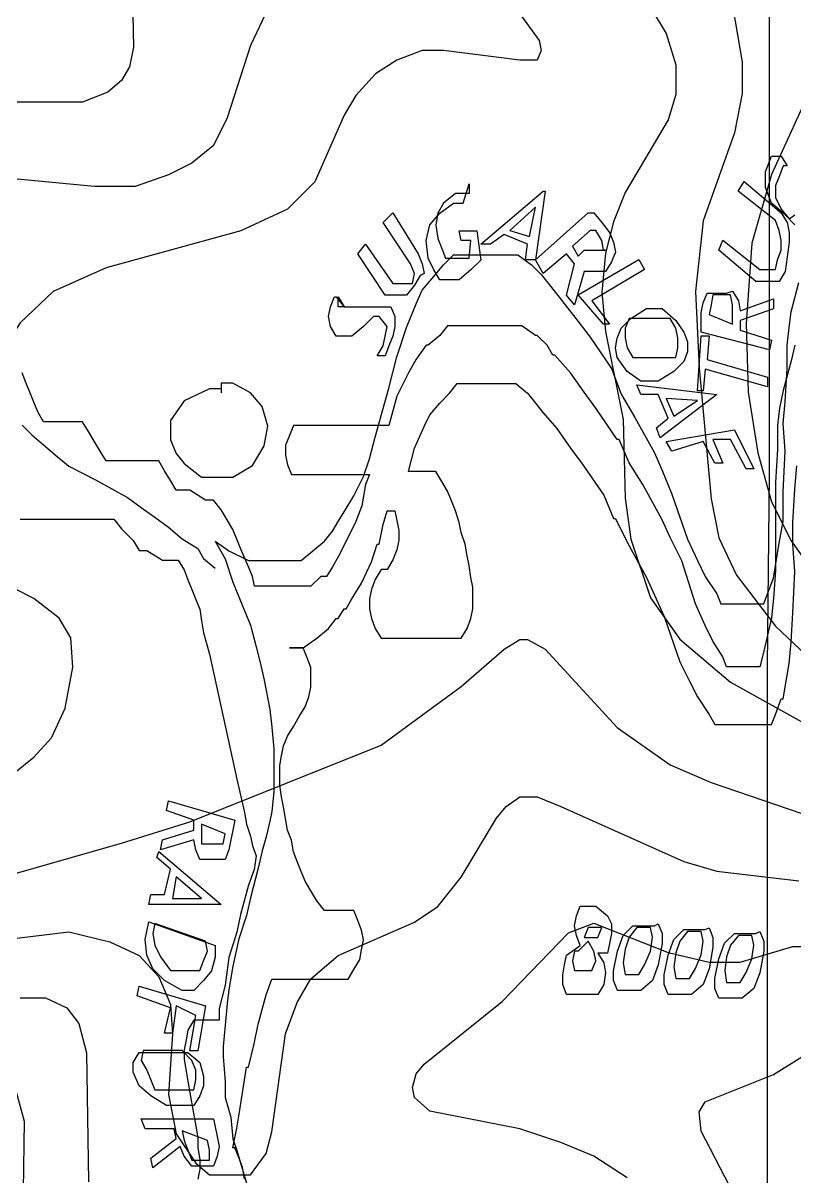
# Model space of a CAD drawing. Extents: x -0.82 to 6.83, y -0.63 to 7.9.
# Drawn here: x 0.0876 to 0.2962, y 4.8854 to 5.1969 of the extents above; entities that cross this region are included whole.
import ezdxf

# ---------------------------------------------------------------- set-up
doc = ezdxf.new("R2010")
doc.units = 0
for name, color, linetype in [('Elevations', 7, 'CONTINUOUS'), ('Labels', 7, 'CONTINUOUS'), ('roads', 7, 'CONTINUOUS'), ('topo', 7, 'CONTINUOUS'), ('topo_grid', 7, 'CONTINUOUS'), ('white', 7, 'CONTINUOUS')]:
    doc.layers.add(name, color=color, linetype=linetype)

msp = doc.modelspace()

# ---------------------------------------------------------------- linework, layer by layer
at = {"layer": 'Elevations', "color": 1}
for points in [[(0.246589, 4.95371), (0.246589, 4.951065), (0.246062, 4.948419), (0.245534, 4.945773), (0.24448, 4.945773), (0.242898, 4.945773), (0.24448, 4.943127), (0.245007, 4.940481), (0.24448, 4.937306), (0.242898, 4.93466), (0.240789, 4.93466), (0.238153, 4.93466), (0.236044, 4.93466), (0.234462, 4.93466), (0.233408, 4.937306), (0.233408, 4.939952), (0.233935, 4.942598), (0.234462, 4.945244), (0.238153, 4.94789), (0.237099, 4.950535), (0.236571, 4.953181), (0.237099, 4.955827), (0.238153, 4.958473), (0.240262, 4.958473), (0.242371, 4.958473), (0.245534, 4.955827)], [(0.239735, 4.950033), (0.241316, 4.950033), (0.242898, 4.950033), (0.243953, 4.952679), (0.243425, 4.952679), (0.241844, 4.952679), (0.240262, 4.952679), (0.239207, 4.950033)], [(0.259243, 4.95371), (0.260297, 4.951065), (0.260297, 4.948419), (0.259243, 4.942598), (0.257661, 4.938365), (0.254498, 4.935719), (0.251334, 4.935719), (0.249225, 4.935719), (0.248171, 4.935719), (0.247116, 4.938365), (0.247116, 4.94101), (0.248171, 4.946302), (0.249752, 4.950535), (0.252389, 4.953181), (0.256079, 4.953181), (0.258188, 4.953181)], [(0.25028, 4.940005), (0.251861, 4.940005), (0.25397, 4.940005), (0.255552, 4.942651), (0.257134, 4.946355), (0.257661, 4.950059), (0.257134, 4.952705), (0.255552, 4.952705), (0.253443, 4.952705), (0.251334, 4.950059), (0.25028, 4.946884), (0.249752, 4.94318)], [(0.272951, 4.952652), (0.274007, 4.950006), (0.274007, 4.94736), (0.272951, 4.94154), (0.271369, 4.937306), (0.268206, 4.93466), (0.265042, 4.93466), (0.262933, 4.93466), (0.261879, 4.93466), (0.260824, 4.937306), (0.260824, 4.939952), (0.261879, 4.945244), (0.263461, 4.949477), (0.266097, 4.952123), (0.269788, 4.952123), (0.271896, 4.952123)], [(0.263988, 4.938947), (0.26557, 4.938947), (0.267679, 4.938947), (0.269261, 4.941593), (0.270843, 4.945297), (0.27137, 4.949001), (0.270843, 4.951647), (0.269261, 4.951647), (0.267152, 4.951647), (0.265043, 4.949001), (0.263989, 4.945826), (0.263462, 4.942122)], [(0.286659, 4.95162), (0.287715, 4.948974), (0.287715, 4.946329), (0.286659, 4.940508), (0.285077, 4.936274), (0.281913, 4.933629), (0.27875, 4.933629), (0.276641, 4.933629), (0.275586, 4.933629), (0.274532, 4.936274), (0.274532, 4.93892), (0.275586, 4.944212), (0.277168, 4.948445), (0.279803, 4.951091), (0.283494, 4.951091), (0.285603, 4.951091)], [(0.236571, 4.941063), (0.238153, 4.941063), (0.241316, 4.941063), (0.242371, 4.943709), (0.241844, 4.946355), (0.240262, 4.949001), (0.237626, 4.946355), (0.236571, 4.946355), (0.236044, 4.943709)], [(0.277696, 4.937888), (0.279278, 4.937888), (0.281387, 4.937888), (0.282969, 4.940534), (0.284551, 4.944238), (0.285081, 4.947943), (0.284551, 4.950588), (0.282969, 4.950588), (0.280861, 4.950588), (0.278752, 4.947943), (0.277696, 4.944768), (0.27717, 4.941063)]]:
    msp.add_lwpolyline(points, close=True, dxfattribs=at)
at = {"layer": 'Labels', "color": 6}
msp.add_lwpolyline([(0.296156, 5.142464), (0.293518, 5.14511), (0.289827, 5.148285), (0.288245, 5.152518), (0.288245, 5.156752), (0.289827, 5.160985), (0.29141, 5.160985), (0.292465, 5.160985), (0.294048, 5.158339), (0.292992, 5.158339), (0.291939, 5.155693), (0.290883, 5.153048), (0.290883, 5.149873), (0.292465, 5.146698), (0.294574, 5.144052), (0.296153, 5.14511)], dxfattribs=at)
for points in [[(0.208098, 5.15355), (0.208098, 5.150904), (0.205989, 5.150904), (0.204408, 5.150904), (0.201244, 5.148259), (0.199662, 5.145613), (0.199135, 5.142438), (0.199662, 5.138734), (0.200717, 5.136088), (0.201771, 5.133442), (0.203353, 5.133442), (0.205462, 5.133442), (0.207044, 5.133442), (0.208098, 5.133442), (0.208625, 5.138204), (0.205989, 5.138204), (0.205462, 5.14085), (0.210207, 5.14085), (0.211262, 5.132913), (0.208625, 5.130267), (0.205462, 5.127621), (0.202826, 5.127621), (0.20019, 5.127621), (0.198608, 5.130267), (0.197026, 5.133442), (0.196499, 5.138204), (0.197553, 5.142438), (0.20019, 5.145613), (0.20388, 5.148259), (0.206517, 5.148259)], [(0.293516, 5.129817), (0.291934, 5.127171), (0.290352, 5.127171), (0.288769, 5.127171), (0.286661, 5.127171), (0.285608, 5.127171), (0.27559, 5.135638), (0.276643, 5.138284), (0.286661, 5.130346), (0.287187, 5.130346), (0.288769, 5.130346), (0.289825, 5.130346), (0.290878, 5.130346), (0.291405, 5.132992), (0.29246, 5.135638), (0.29246, 5.138284), (0.291934, 5.14093), (0.290878, 5.143575), (0.28086, 5.151513), (0.282442, 5.154159), (0.29246, 5.145692), (0.294043, 5.143046), (0.294569, 5.1404), (0.294569, 5.137755)], [(0.226025, 5.132992), (0.226025, 5.132992), (0.223388, 5.132992), (0.223916, 5.137225), (0.217589, 5.139871), (0.213898, 5.137225), (0.211262, 5.137225), (0.228134, 5.151513), (0.228661, 5.151513)], [(0.224443, 5.139316), (0.226025, 5.147253), (0.21917, 5.140903)], [(0.194917, 5.128759), (0.193335, 5.126113), (0.191226, 5.123467), (0.189645, 5.123467), (0.187536, 5.123467), (0.185954, 5.123467), (0.185427, 5.123467), (0.178045, 5.13458), (0.180154, 5.137225), (0.187536, 5.126642), (0.188063, 5.126642), (0.18859, 5.126642), (0.189645, 5.126642), (0.190699, 5.126642), (0.191754, 5.126642), (0.192808, 5.126642), (0.193335, 5.129288), (0.193335, 5.129288), (0.192281, 5.131934), (0.184899, 5.143046), (0.187536, 5.145692), (0.19439, 5.13458), (0.195444, 5.131934), (0.195972, 5.129288)], [(0.226025, 5.132992), (0.24026, 5.145692), (0.241842, 5.145692), (0.243951, 5.143046), (0.24606, 5.1404), (0.247114, 5.137755), (0.247642, 5.135109), (0.246587, 5.132463), (0.245005, 5.129817), (0.243424, 5.129817), (0.241315, 5.129817), (0.239206, 5.129817), (0.236569, 5.120821), (0.23446, 5.123467), (0.236569, 5.131934), (0.23446, 5.13458), (0.228134, 5.129288)], [(0.239206, 5.135611), (0.241315, 5.135611), (0.242896, 5.135611), (0.243951, 5.135611), (0.245005, 5.135611), (0.244478, 5.135611), (0.243951, 5.138257), (0.242369, 5.140903), (0.240787, 5.140903), (0.236042, 5.13667), (0.237624, 5.134024)], [(0.24606, 5.115583), (0.244478, 5.115583), (0.237624, 5.12352), (0.253969, 5.133045), (0.25555, 5.130399), (0.241315, 5.121933)], [(0.172773, 5.122964), (0.174355, 5.120319), (0.175936, 5.120319), (0.176991, 5.120319), (0.177518, 5.120319), (0.1791, 5.120319), (0.181736, 5.120319), (0.184899, 5.120319), (0.187008, 5.120319), (0.188063, 5.117673), (0.188063, 5.115027), (0.187536, 5.112381), (0.186481, 5.109735), (0.185427, 5.107089), (0.183318, 5.107089), (0.184899, 5.109735), (0.185427, 5.112381), (0.185954, 5.115027), (0.183845, 5.117673), (0.182263, 5.117673), (0.179627, 5.115027), (0.176464, 5.112381), (0.173827, 5.112381), (0.172246, 5.112381), (0.170664, 5.115027), (0.170137, 5.117673), (0.170664, 5.120319), (0.171718, 5.122964), (0.172246, 5.122964), (0.174354, 5.120319), (0.173827, 5.120319), (0.172773, 5.120319)], [(0.279281, 5.124552), (0.280863, 5.121906), (0.28139, 5.11926), (0.290353, 5.122435), (0.290353, 5.119789), (0.28139, 5.116614), (0.28139, 5.113969), (0.289826, 5.111323), (0.289299, 5.108677), (0.270846, 5.113439), (0.270846, 5.113439), (0.270846, 5.116085), (0.270846, 5.118731), (0.271373, 5.121377), (0.272428, 5.124023), (0.27401, 5.124023), (0.27559, 5.124023), (0.277699, 5.124023)], [(0.272954, 5.118228), (0.279281, 5.115583), (0.279281, 5.118228), (0.279281, 5.120874), (0.278754, 5.12352), (0.277701, 5.12352), (0.276119, 5.12352), (0.27401, 5.12352), (0.273484, 5.120874), (0.272957, 5.118228)], [(0.263991, 5.116641), (0.2661, 5.113466), (0.267153, 5.11082), (0.267153, 5.108174), (0.2661, 5.105528), (0.263459, 5.102883), (0.259241, 5.100237), (0.254496, 5.100237), (0.250805, 5.102883), (0.248169, 5.106587), (0.247642, 5.109233), (0.248169, 5.111878), (0.249223, 5.114524), (0.25186, 5.11717), (0.256078, 5.119816), (0.260295, 5.119816)], [(0.252387, 5.106613), (0.25555, 5.106613), (0.258714, 5.106613), (0.262404, 5.106613), (0.263991, 5.106613), (0.264518, 5.109259), (0.264518, 5.111905), (0.263991, 5.114551), (0.262404, 5.117196), (0.259241, 5.117196), (0.256078, 5.117196), (0.252914, 5.117196), (0.251332, 5.117196), (0.250278, 5.114551), (0.250278, 5.111905), (0.250805, 5.109259)], [(0.272426, 5.106084), (0.288771, 5.101321), (0.288771, 5.098676), (0.271899, 5.103438), (0.271373, 5.097617), (0.26979, 5.097617), (0.270846, 5.112434), (0.272955, 5.112434)], [(0.275063, 5.096612), (0.259768, 5.08497), (0.258714, 5.087616), (0.261877, 5.090262), (0.259241, 5.096612), (0.254496, 5.096612), (0.253441, 5.099258)], [(0.26135, 5.095554), (0.263459, 5.090791), (0.26979, 5.095024)], [(0.279808, 5.087113), (0.28508, 5.07653), (0.282971, 5.07653), (0.278753, 5.084468), (0.274008, 5.084468), (0.276644, 5.078118), (0.274535, 5.078118), (0.271372, 5.083938), (0.262936, 5.081293), (0.26135, 5.083938)], [(0.144828, 4.98165), (0.144301, 4.979005), (0.143773, 4.976359), (0.143246, 4.973713), (0.142192, 4.971067), (0.14061, 4.971067), (0.139028, 4.971067), (0.136919, 4.971067), (0.135338, 4.971067), (0.134283, 4.973713), (0.133756, 4.976359), (0.124793, 4.973713), (0.12532, 4.976359), (0.133756, 4.979005), (0.133756, 4.98165), (0.126374, 4.984296), (0.126902, 4.986942)], [(0.135865, 4.977973), (0.135865, 4.975327), (0.136919, 4.975327), (0.138501, 4.975327), (0.140083, 4.975327), (0.141137, 4.975327), (0.141664, 4.975327), (0.142192, 4.977973), (0.142192, 4.977973), (0.135865, 4.980619)], [(0.124265, 4.973237), (0.141137, 4.958949), (0.141137, 4.958949), (0.121629, 4.958949), (0.122156, 4.961595), (0.125847, 4.961595), (0.127429, 4.968474), (0.123738, 4.971649)], [(0.129011, 4.966384), (0.127956, 4.960563), (0.135865, 4.960563)], [(0.121629, 4.95424), (0.139555, 4.94789), (0.139555, 4.944715), (0.138501, 4.94101), (0.136392, 4.938365), (0.133756, 4.935719), (0.130592, 4.935719), (0.125847, 4.938365), (0.122684, 4.94154), (0.121102, 4.945244), (0.120575, 4.949477)], [(0.127429, 4.941063), (0.13112, 4.941063), (0.133229, 4.941063), (0.135338, 4.941063), (0.136392, 4.943709), (0.137446, 4.946355), (0.136919, 4.949001), (0.123211, 4.953763), (0.122684, 4.951118), (0.123211, 4.947943), (0.124793, 4.944768)], [(0.136919, 4.931565), (0.13481, 4.919394), (0.132701, 4.919394), (0.134283, 4.928919), (0.129011, 4.931565), (0.127956, 4.924156), (0.125847, 4.924156), (0.127429, 4.931036), (0.118466, 4.934211), (0.118993, 4.936856)], [(0.132174, 4.918918), (0.135338, 4.916272), (0.136392, 4.912568), (0.136392, 4.909922), (0.135338, 4.907276), (0.133756, 4.90463), (0.13112, 4.90463), (0.126374, 4.90463), (0.122156, 4.907276), (0.118993, 4.909922), (0.117411, 4.913626), (0.117411, 4.916272), (0.118993, 4.918918), (0.120575, 4.918918), (0.123211, 4.918918), (0.127956, 4.918918)], [(0.123211, 4.90889), (0.126902, 4.90889), (0.130592, 4.90889), (0.132174, 4.90889), (0.133756, 4.90889), (0.134283, 4.911536), (0.134283, 4.914182), (0.133228, 4.916828), (0.130592, 4.919473), (0.127429, 4.919473), (0.124265, 4.919473), (0.122156, 4.919473), (0.120575, 4.919473), (0.120047, 4.919473), (0.11952, 4.916828), (0.121102, 4.914182)], [(0.139555, 4.898889), (0.140083, 4.896243), (0.14061, 4.893597), (0.140083, 4.890951), (0.139028, 4.888305), (0.137446, 4.888305), (0.135337, 4.888305), (0.133228, 4.888305), (0.131119, 4.890951), (0.130065, 4.893597), (0.122684, 4.887776), (0.122156, 4.890422), (0.12901, 4.895714), (0.128483, 4.89836), (0.120575, 4.89836), (0.11952, 4.901005), (0.139028, 4.901005), (0.139028, 4.901005)], [(0.130592, 4.89783), (0.131119, 4.895185), (0.132174, 4.892539), (0.133229, 4.889893), (0.134283, 4.889893), (0.135865, 4.889893), (0.137446, 4.889893), (0.137974, 4.889893), (0.137974, 4.889893), (0.137974, 4.892539), (0.137446, 4.895185)]]:
    msp.add_lwpolyline(points, close=True, dxfattribs=at)
at = {"layer": 'roads', "color": 7}
for points in [[(0.139555, 5.057057), (0.143246, 5.054411), (0.148519, 5.051765), (0.153791, 5.051765), (0.157482, 5.051765), (0.159591, 5.051765), (0.162754, 5.051765), (0.165918, 5.054411), (0.169081, 5.057057), (0.17119, 5.059703), (0.172772, 5.062348), (0.174354, 5.064994), (0.17699, 5.069228), (0.179626, 5.074519), (0.181208, 5.079282), (0.18279, 5.085103), (0.18648, 5.098332), (0.188589, 5.106798), (0.191225, 5.114736), (0.193862, 5.121086), (0.195443, 5.12479), (0.198607, 5.128494), (0.201243, 5.131669), (0.203879, 5.134315), (0.205988, 5.134315), (0.209152, 5.134315), (0.215479, 5.134315), (0.219697, 5.134315), (0.221278, 5.134315), (0.224969, 5.131669), (0.227605, 5.129023), (0.229714, 5.126378), (0.233405, 5.121615), (0.237627, 5.116323), (0.240791, 5.11209), (0.246591, 5.103623), (0.249227, 5.096744), (0.252918, 5.090394), (0.25819, 5.080869), (0.260299, 5.076107), (0.262935, 5.069757), (0.267153, 5.057586), (0.269788, 5.051765), (0.271897, 5.047532), (0.275061, 5.042769), (0.276114, 5.040123), (0.27717, 5.040123), (0.278752, 5.040123), (0.280861, 5.040123), (0.282443, 5.040123), (0.283498, 5.040123), (0.284025, 5.040123), (0.285081, 5.040123), (0.286134, 5.040123), (0.287716, 5.040123), (0.288769, 5.042769), (0.290351, 5.047003), (0.291933, 5.056528), (0.292986, 5.062348), (0.292986, 5.070286), (0.293516, 5.081398), (0.292986, 5.088807), (0.293516, 5.094628), (0.294042, 5.103623), (0.294042, 5.109973), (0.294569, 5.114736), (0.295095, 5.118969), (0.297204, 5.126907)], [(0.087355, 5.088357), (0.089991, 5.085711), (0.093155, 5.083065), (0.096845, 5.07989), (0.100009, 5.077244), (0.107395, 5.07354), (0.115831, 5.068778), (0.119521, 5.066132), (0.123212, 5.063486), (0.126903, 5.06084), (0.130594, 5.057665), (0.134812, 5.055019), (0.136393, 5.052374), (0.139557, 5.049728)], [(0.139555, 5.057057), (0.142192, 5.052294), (0.144301, 5.045944), (0.146937, 5.039594), (0.149046, 5.034303), (0.150628, 5.028482), (0.151682, 5.024248), (0.152737, 5.019486), (0.154318, 5.011548), (0.154846, 5.006786), (0.155373, 5.000965), (0.155373, 4.998319), (0.155373, 4.994086), (0.155373, 4.989323), (0.154846, 4.984032), (0.154318, 4.981386), (0.153264, 4.977153), (0.152209, 4.973448), (0.151155, 4.968686), (0.149046, 4.960748), (0.147991, 4.955986), (0.145882, 4.949636), (0.144301, 4.942228), (0.143246, 4.935878), (0.142719, 4.932173), (0.142192, 4.926353), (0.141664, 4.920532), (0.141664, 4.917886), (0.142192, 4.911007), (0.142192, 4.906773), (0.143773, 4.901482), (0.144301, 4.895661), (0.145355, 4.892486), (0.148519, 4.881903)]]:
    msp.add_lwpolyline(points, dxfattribs=at)
at = {"layer": 'topo', "color": 2}
for points in [[(0.116889, 5.216891), (0.117416, 5.190433), (0.116361, 5.185141), (0.114252, 5.181437), (0.110562, 5.178262), (0.103708, 5.175616), (0.09369, 5.175616), (0.08472, 5.175616), (0.07523, 5.178262), (0.053613, 5.187258), (0.039905, 5.189904), (0.037268, 5.189904)], [(0.214425, 5.209642), (0.227079, 5.192179), (0.227607, 5.189534), (0.226552, 5.186888), (0.221807, 5.186888), (0.201244, 5.189534), (0.195445, 5.189534), (0.18859, 5.186888), (0.182791, 5.183184), (0.177518, 5.177363), (0.174355, 5.172071), (0.166446, 5.154079), (0.159065, 5.146671), (0.146411, 5.14085), (0.110027, 5.130796), (0.095791, 5.124446), (0.086828, 5.115979), (0.074174, 5.0964), (0.06732, 5.089521), (0.038321, 5.075234), (0.037267, 5.075234)], [(0.255025, 5.204668), (0.261352, 5.194084), (0.263989, 5.185618), (0.263989, 5.17768), (0.26188, 5.170801), (0.25028, 5.151222), (0.247117, 5.143284), (0.245008, 5.134818), (0.243953, 5.124234), (0.245008, 5.113651), (0.249753, 5.089839), (0.25028, 5.068672), (0.251862, 5.057559), (0.257134, 5.041684), (0.265043, 5.030572), (0.278751, 5.01893), (0.303536, 5.005172)], [(0.278752, 5.204879), (0.281915, 5.186359), (0.281915, 5.177892), (0.279807, 5.167309), (0.271371, 5.143496), (0.269262, 5.124446), (0.270318, 5.103809), (0.273481, 5.068487), (0.275589, 5.057903), (0.280335, 5.047849), (0.290879, 5.034091), (0.309337, 5.016628)], [(0.153794, 5.200937), (0.149049, 5.190883), (0.142722, 5.171304), (0.139031, 5.163895), (0.133232, 5.159133), (0.126905, 5.155958), (0.117942, 5.152783), (0.106869, 5.152783), (0.073649, 5.155958), (0.047286, 5.163366), (0.038323, 5.163366), (0.037269, 5.163366)], [(0.301426, 5.181437), (0.289827, 5.156037), (0.28455, 5.137516), (0.282968, 5.115821), (0.283494, 5.0973), (0.286135, 5.080896), (0.289826, 5.067666), (0.295098, 5.057083), (0.308279, 5.038562)], [(0.141137, 5.09812), (0.137974, 5.09812), (0.13112, 5.094945), (0.127429, 5.089653), (0.127429, 5.084362), (0.129011, 5.080658), (0.13112, 5.078012), (0.135865, 5.074308), (0.140083, 5.074308), (0.144301, 5.074308), (0.149573, 5.077483), (0.152737, 5.082774), (0.153791, 5.088066), (0.152209, 5.093358), (0.149046, 5.097062), (0.144301, 5.099708), (0.141137, 5.099708), (0.141137, 5.097062), (0.141137, 5.097062)], [(0.037267, 4.985434), (0.040431, 4.982788), (0.049394, 4.980142), (0.060466, 4.982788), (0.068902, 4.985434), (0.08261, 4.992313), (0.090519, 4.998663), (0.095264, 5.003955), (0.098955, 5.011892), (0.101064, 5.023005), (0.100537, 5.030942), (0.097373, 5.036234), (0.090519, 5.041526), (0.079974, 5.046817), (0.071538, 5.049463), (0.060466, 5.049463), (0.051503, 5.049463), (0.044649, 5.046817), (0.038322, 5.042055), (0.037267, 5.042055)], [(0.071538, 4.963288), (0.114245, 4.975459), (0.132703, 4.98128), (0.184373, 5.001918), (0.20599, 5.017793), (0.21759, 5.027847), (0.221807, 5.030493), (0.223916, 5.030493), (0.228662, 5.027847), (0.24817, 5.00668), (0.262405, 4.996626), (0.273477, 4.991863), (0.301421, 4.982338)], [(0.056248, 4.946223), (0.100009, 4.951514), (0.111082, 4.948869), (0.11899, 4.945164), (0.124263, 4.939344), (0.127426, 4.931935), (0.127953, 4.923998), (0.126899, 4.907594), (0.129008, 4.89701), (0.134285, 4.889073), (0.137976, 4.885898), (0.142193, 4.885898), (0.149048, 4.885898), (0.153266, 4.891719), (0.154847, 4.897539), (0.158538, 4.923998), (0.161702, 4.932464), (0.165392, 4.938814), (0.172774, 4.945164), (0.193336, 4.95416), (0.199663, 4.958394), (0.20599, 4.966331), (0.215481, 4.982206), (0.218117, 4.985381), (0.221807, 4.988027), (0.226553, 4.988027), (0.23288, 4.985381), (0.266096, 4.970564), (0.275059, 4.967919), (0.297204, 4.965273)], [(0.286131, 4.868144), (0.270841, 4.897672), (0.270314, 4.902963), (0.271897, 4.905609), (0.29035, 4.913018), (0.308277, 4.92413), (0.315131, 4.926776), (0.323044, 4.926776), (0.365751, 4.92413), (0.405821, 4.928363), (0.436929, 4.933126), (0.456437, 4.937359), (0.471727, 4.942651), (0.502834, 4.955351), (0.509693, 4.955351), (0.51602, 4.952705), (0.522874, 4.948472), (0.5408, 4.934184), (0.560309, 4.923601), (0.56769, 4.918309), (0.574017, 4.909843), (0.58298, 4.887088), (0.589834, 4.878622)], [(0.250807, 4.88513), (0.241844, 4.890951), (0.23288, 4.894655), (0.221808, 4.89836), (0.197555, 4.903122), (0.193337, 4.906826), (0.19281, 4.909472), (0.193864, 4.913176), (0.195973, 4.915822), (0.217063, 4.932755), (0.234989, 4.951276), (0.241844, 4.953922), (0.261879, 4.945985), (0.272951, 4.943339), (0.281387, 4.943339), (0.295623, 4.947572), (0.303531, 4.947572)], [(0.086829, 4.933681), (0.093683, 4.933681), (0.099483, 4.931036), (0.102646, 4.926802), (0.104756, 4.918865), (0.105283, 4.884072)], [(0.085774, 4.908361), (0.087883, 4.900423), (0.087356, 4.862985)]]:
    msp.add_lwpolyline(points, dxfattribs=at)
at = {"layer": 'topo_grid', "color": 7}
msp.add_lwpolyline([(0.287713, 4.405917), (0.287713, 4.45759), (0.28824, 4.508734), (0.28824, 4.560381), (0.28824, 4.611525), (0.28824, 4.663198), (0.28824, 4.714871), (0.28824, 4.766015), (0.288766, 4.817688), (0.288766, 4.868832), (0.288766, 4.920505), (0.288766, 4.972178), (0.288766, 5.023322), (0.289293, 5.074995), (0.289293, 5.126139), (0.289293, 5.177813), (0.289293, 5.229459)], dxfattribs=at)
at = {"layer": 'white', "color": 7}
for points in [[(0.296156, 5.10992), (0.2951, 5.105687), (0.292991, 5.09775), (0.291938, 5.092987), (0.291938, 5.092987), (0.291412, 5.088225), (0.291412, 5.081875), (0.290885, 5.072879), (0.290885, 5.067587), (0.290885, 5.067587), (0.290885, 5.060179), (0.290885, 5.049066), (0.290359, 5.041658), (0.290359, 5.041658), (0.289832, 5.036366), (0.287718, 5.02737), (0.286665, 5.023137), (0.285609, 5.023137), (0.285083, 5.023137), (0.284027, 5.023137), (0.283501, 5.023137), (0.282974, 5.023137), (0.28244, 5.023137), (0.28244, 5.023137), (0.281911, 5.023137), (0.280858, 5.023137), (0.279276, 5.023137), (0.278749, 5.023137), (0.278223, 5.023137), (0.277693, 5.023137), (0.27664, 5.025783), (0.274005, 5.030016), (0.271896, 5.03425), (0.269259, 5.04007), (0.265569, 5.051712), (0.265569, 5.051712), (0.262404, 5.058062), (0.260295, 5.062825), (0.255023, 5.07235), (0.255023, 5.07235), (0.251332, 5.07817), (0.248696, 5.08452), (0.24817, 5.08452), (0.242369, 5.092987), (0.242369, 5.092987), (0.239206, 5.09722), (0.235515, 5.102512), (0.231297, 5.107275), (0.230771, 5.107275), (0.229188, 5.10992), (0.226553, 5.112566), (0.226025, 5.112566), (0.222334, 5.115212), (0.220225, 5.115212), (0.216007, 5.115212), (0.215479, 5.115212), (0.209152, 5.115212), (0.208625, 5.115212), (0.205989, 5.115212), (0.205462, 5.115212), (0.205462, 5.115212), (0.202825, 5.115212), (0.202298, 5.115212), (0.200189, 5.112566), (0.200189, 5.112566), (0.197026, 5.10992), (0.196499, 5.10992), (0.193862, 5.106216), (0.193862, 5.106216), (0.191753, 5.102512), (0.18859, 5.096162), (0.18859, 5.096162), (0.186481, 5.088225), (0.186481, 5.088225), (0.185954, 5.088225), (0.182791, 5.088225), (0.179627, 5.088225), (0.176464, 5.088225), (0.173828, 5.088225), (0.170664, 5.088225), (0.168028, 5.088225), (0.165392, 5.088225), (0.162755, 5.088225), (0.160646, 5.088225), (0.159592, 5.085579), (0.158537, 5.082933), (0.158537, 5.080287), (0.159065, 5.077641), (0.160119, 5.074995), (0.161701, 5.074995), (0.163283, 5.074995), (0.165919, 5.074995), (0.168555, 5.074995), (0.171191, 5.074995), (0.176991, 5.074995), (0.179627, 5.074995), (0.181209, 5.074995), (0.180155, 5.07235), (0.1791, 5.066529), (0.177518, 5.062295), (0.174882, 5.057004), (0.172773, 5.05277), (0.171191, 5.050125), (0.16961, 5.047479), (0.168028, 5.047479), (0.165392, 5.044833), (0.164864, 5.044833), (0.161701, 5.044833), (0.161701, 5.044833), (0.159592, 5.044833), (0.157483, 5.044833), (0.15432, 5.044833), (0.150102, 5.044833), (0.149574, 5.047479), (0.14852, 5.050125), (0.146411, 5.054887), (0.145356, 5.057533), (0.144302, 5.060179), (0.14272, 5.062825), (0.141138, 5.06547), (0.139029, 5.068116), (0.13692, 5.068116), (0.132702, 5.070762), (0.130593, 5.070762), (0.129012, 5.070762), (0.12743, 5.073408), (0.125848, 5.076054), (0.124266, 5.0787), (0.122685, 5.0787), (0.120576, 5.0787), (0.118467, 5.0787), (0.116358, 5.0787), (0.113722, 5.0787), (0.11214, 5.0787), (0.110031, 5.0787), (0.108449, 5.081345), (0.106867, 5.083991), (0.105286, 5.086637), (0.103704, 5.089283), (0.101595, 5.089283), (0.097373, 5.089283), (0.095264, 5.089283), (0.093155, 5.089283), (0.091573, 5.091929), (0.090518, 5.094575), (0.089464, 5.09722), (0.088409, 5.099866), (0.087355, 5.102512)], [(0.147463, 4.884786), (0.146936, 4.887961), (0.145881, 4.890607), (0.144827, 4.893253), (0.144299, 4.893253), (0.145354, 4.898545), (0.145354, 4.898545), (0.145881, 4.90172), (0.146936, 4.90807), (0.14799, 4.914949), (0.148517, 4.914949), (0.150099, 4.921299), (0.151154, 4.926591), (0.153263, 4.934528), (0.154844, 4.938761), (0.154844, 4.938761), (0.157481, 4.938761), (0.15959, 4.938761), (0.162226, 4.938761), (0.164862, 4.938761), (0.167498, 4.938761), (0.170662, 4.938761), (0.172771, 4.938761), (0.175407, 4.938761), (0.176989, 4.941407), (0.17857, 4.944053), (0.179098, 4.946699), (0.179625, 4.949345), (0.179098, 4.951991), (0.178043, 4.954636), (0.176989, 4.957282), (0.175407, 4.957282), (0.173298, 4.957282), (0.171189, 4.957282), (0.16908, 4.957282), (0.166971, 4.959928), (0.165389, 4.962574), (0.163807, 4.96522), (0.162753, 4.967866), (0.161699, 4.970511), (0.160644, 4.973157), (0.160117, 4.976332), (0.159062, 4.978978), (0.158535, 4.982153), (0.158008, 4.985328), (0.157481, 4.987974), (0.156953, 4.991149), (0.156953, 4.993795), (0.156953, 4.996441), (0.157481, 4.999086), (0.158008, 5.001732), (0.159062, 5.004378), (0.160644, 5.007024), (0.162226, 5.00967), (0.163807, 5.012316), (0.164862, 5.014961), (0.165389, 5.017607), (0.165389, 5.020253), (0.165389, 5.022899), (0.164335, 5.025545), (0.16328, 5.028191), (0.161171, 5.028191), (0.15959, 5.028191), (0.160117, 5.028191), (0.16328, 5.028191), (0.166971, 5.030836), (0.170135, 5.033482), (0.172243, 5.036128), (0.172771, 5.036128), (0.174352, 5.038774), (0.17488, 5.038774), (0.176461, 5.04142), (0.179098, 5.045653), (0.179098, 5.045653), (0.181734, 5.051474), (0.183316, 5.056236), (0.183843, 5.056236), (0.184897, 5.061528), (0.185956, 5.065232), (0.186484, 5.065232), (0.188065, 5.065232), (0.188592, 5.062586), (0.18912, 5.059941), (0.18912, 5.057295), (0.188592, 5.054649), (0.187538, 5.052003), (0.185956, 5.049357), (0.184374, 5.049357), (0.182788, 5.046711), (0.181734, 5.044066), (0.181207, 5.04142), (0.181207, 5.038774), (0.181734, 5.036128), (0.182788, 5.033482), (0.184374, 5.030836), (0.185956, 5.030836), (0.188592, 5.030836), (0.190701, 5.030836), (0.193338, 5.030836), (0.196501, 5.030836), (0.199137, 5.030836), (0.201774, 5.030836), (0.203883, 5.030836), (0.205991, 5.030836), (0.207573, 5.033482), (0.208628, 5.036128), (0.209155, 5.038774), (0.209155, 5.04142), (0.209155, 5.044595), (0.208628, 5.047241), (0.2081, 5.050416), (0.207573, 5.053061), (0.207046, 5.056236), (0.205991, 5.059411), (0.205464, 5.062057), (0.20441, 5.065232), (0.203355, 5.067878), (0.202301, 5.070524), (0.200719, 5.07317), (0.199137, 5.075816), (0.197028, 5.075816), (0.194392, 5.075816), (0.191756, 5.075816), (0.193338, 5.082166), (0.195974, 5.087986), (0.195974, 5.087986), (0.197556, 5.091161), (0.200192, 5.094336), (0.202828, 5.096982), (0.204937, 5.099628), (0.207046, 5.099628), (0.209155, 5.099628), (0.214955, 5.099628), (0.218645, 5.099628), (0.219173, 5.099628), (0.220754, 5.099628), (0.223918, 5.096982), (0.226027, 5.094336), (0.228136, 5.091691), (0.231826, 5.087457), (0.231826, 5.087457), (0.235517, 5.082166), (0.238681, 5.077932), (0.24448, 5.069466), (0.247117, 5.063116), (0.247644, 5.063116), (0.250807, 5.056766), (0.25608, 5.047241), (0.258189, 5.042478), (0.260825, 5.036657), (0.265043, 5.024486), (0.265043, 5.024486), (0.267678, 5.019195), (0.267678, 5.019195), (0.269787, 5.014961), (0.272951, 5.010199), (0.272951, 5.010199), (0.274533, 5.007553), (0.275589, 5.007553), (0.276115, 5.007553), (0.276642, 5.007553), (0.276642, 5.007553), (0.278224, 5.007553), (0.280333, 5.007553), (0.280859, 5.007553), (0.281389, 5.007553), (0.282968, 5.007553), (0.284024, 5.007553), (0.285077, 5.007553), (0.285077, 5.007553), (0.286133, 5.007553), (0.287715, 5.007553), (0.288768, 5.007553), (0.289294, 5.007553), (0.289294, 5.007553), (0.289824, 5.007553), (0.290877, 5.010199), (0.290877, 5.010199), (0.292459, 5.014432), (0.292985, 5.014432), (0.294568, 5.023957), (0.295094, 5.029778), (0.295094, 5.029778), (0.295621, 5.037716), (0.29615, 5.048828), (0.295621, 5.056236), (0.295621, 5.062057), (0.29615, 5.071053), (0.296676, 5.077403)], [(0.086829, 5.06301), (0.089465, 5.06301), (0.092101, 5.06301), (0.094738, 5.06301), (0.100537, 5.06301), (0.103173, 5.06301), (0.10581, 5.06301), (0.108446, 5.06301), (0.110555, 5.06301), (0.112137, 5.06301), (0.114246, 5.060364), (0.117409, 5.057189), (0.118991, 5.054543), (0.1211, 5.054543), (0.125318, 5.051897), (0.127427, 5.051897), (0.129536, 5.051897), (0.131117, 5.049251), (0.132172, 5.046606), (0.133226, 5.04396), (0.134281, 5.041314), (0.135335, 5.038668), (0.135863, 5.035493), (0.13639, 5.032318), (0.137972, 5.026497), (0.145353, 4.992736), (0.147462, 4.983741), (0.147989, 4.980566), (0.149048, 4.977391), (0.149571, 4.974745), (0.15063, 4.972099), (0.150098, 4.968395), (0.148517, 4.964161), (0.146408, 4.956224), (0.145353, 4.951461), (0.143244, 4.944582), (0.14219, 4.937174), (0.140608, 4.930824), (0.140608, 4.930824), (0.140608, 4.927649), (0.140081, 4.927649), (0.139026, 4.927649), (0.137444, 4.927649), (0.135335, 4.927649), (0.133754, 4.927649), (0.132172, 4.925003), (0.131645, 4.922357), (0.131117, 4.919711), (0.131117, 4.917066), (0.131645, 4.913891), (0.132172, 4.911245), (0.132699, 4.90807), (0.134281, 4.899074), (0.134808, 4.895899), (0.134808, 4.893253), (0.135335, 4.890078), (0.135335, 4.887432), (0.134808, 4.884786)]]:
    msp.add_lwpolyline(points, dxfattribs=at)

doc.saveas('drawing.dxf')
